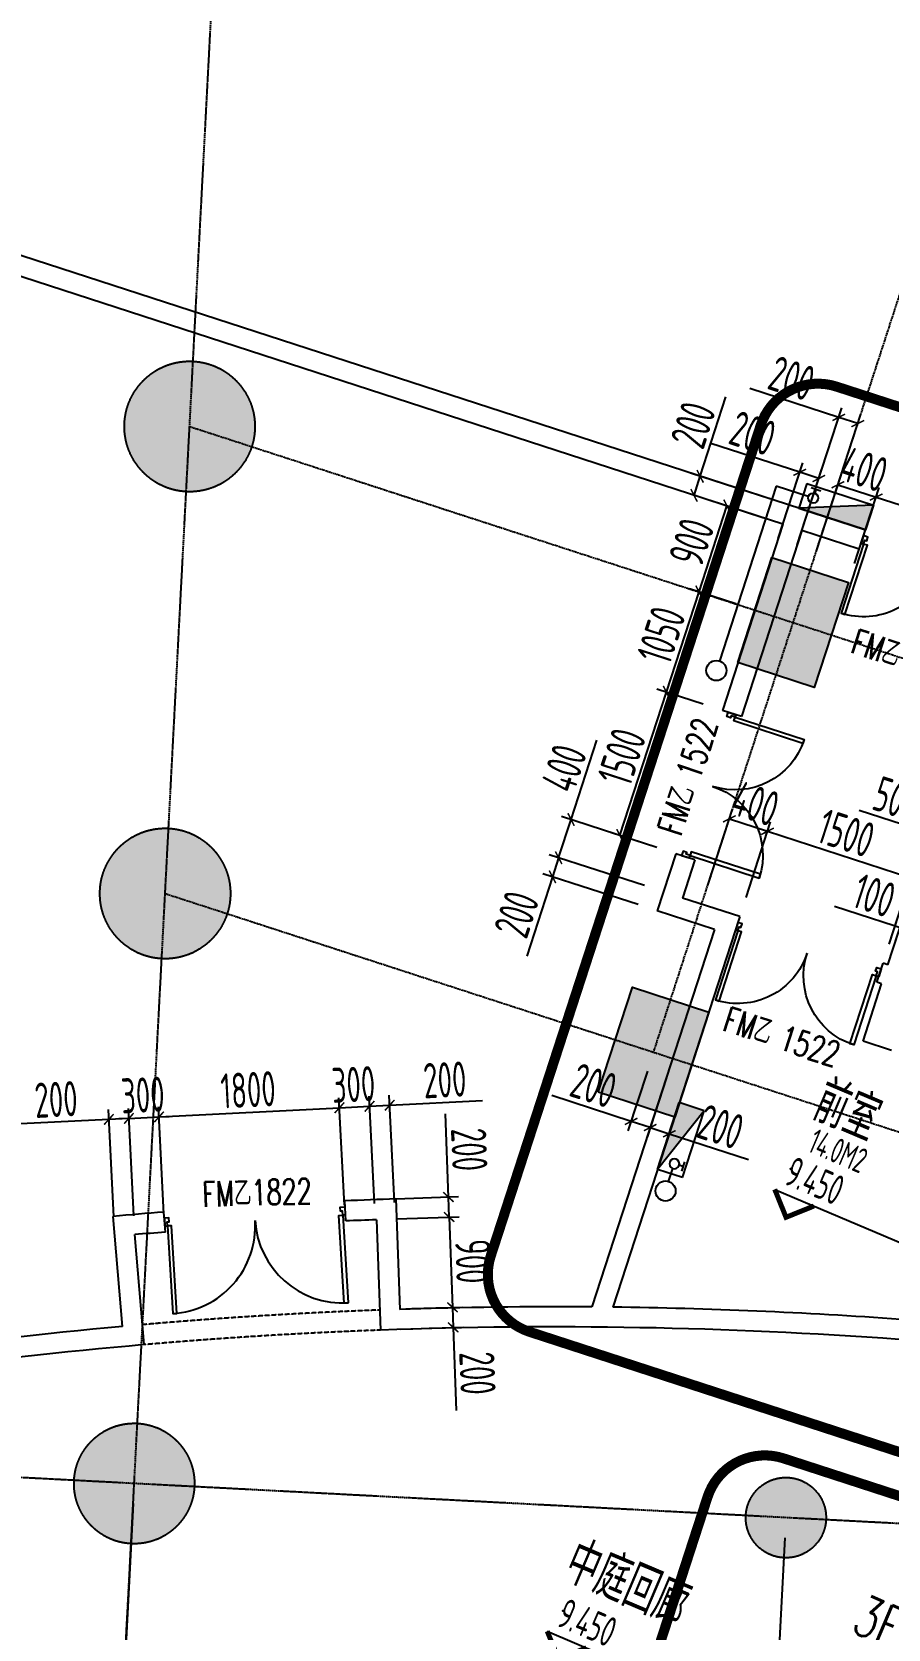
# Model space of a CAD drawing. Extents: x 11778731 to 12007717, y -6694179 to -6363962.
# Drawn here: x 11906590 to 11915117, y -6394229 to -6378320 of the extents above; entities that cross this region are included whole.
import ezdxf
from ezdxf.enums import TextEntityAlignment as Align
from ezdxf.xclip import XClip

# ---------------------------------------------------------------- set-up
doc = ezdxf.new("R2010")
doc.units = 0
doc.header["$LTSCALE"] = 10
doc.header["$MEASUREMENT"] = 0
doc.header["$XCLIPFRAME"] = 0
for name, pattern in [('A3-RG-axis-100$0$CENTER', [2, 1.25, -0.25, 0.25, -0.25]), ('A3-RI-3F$0$DASH', [0.35, 0.25, -0.1]), ('DASHED2', [0.375, 0.25, -0.125])]:
    doc.linetypes.add(name, pattern=pattern)
for name, color, linetype in [('A-CLOD', 200, 'Continuous'), ('A3-RB-3F-100$0$A-DIMS-100', 1, 'Continuous'), ('A3-RG-axis-100$0$A-DIMS-100', 1, 'Continuous'), ('A3-RG-axis-100$0$A-GRID', 1, 'A3-RG-axis-100$0$CENTER'), ('A3-RI-3F$0$A-DOOR', 32, 'Continuous'), ('A3-RI-3F$0$A-WALL', 7, 'Continuous'), ('A3-RM-3F$0$0P-FE-FH-P', 41, 'A3-RM-3F$0$YJdef_FE-FH_LINE_F'), ('A3-RM-3F$0$0P-FE-FH-V', 141, 'Continuous'), ('A3-RM-3F$0$0P-FE-HY', 141, 'Continuous'), ('A3-RS-1F$0$A-HATH-GRAY', 8, 'Continuous'), ('A3-RS-1F$0$A-WALL', 7, 'Continuous'), ('A3-SYMB-3F-100$0$A-SYMB', 4, 'Continuous'), ('A3-SYMB-3F-100$0$A-SYMB-AREA', 4, 'Continuous'), ('A3-SYMB-3F-100$0$A-SYMB-DOOR', 3, 'Continuous'), ('A3-SYMB-3F-100$0$A-SYMB-DOOR1', 3, 'Continuous'), ('A3-SYMB-3F-100$0$A-SYMB-DOOR2', 3, 'Continuous'), ('A3-SYMB-3F-100$0$A-SYMB-DOOR3', 3, 'Continuous'), ('A3-SYMB-3F-100$0$A-SYMB-NAME', 4, 'Continuous'), ('A3-SYMB-3F-100$0$A-SYMB-NAME-E', 4, 'Continuous'), ('A3-SYMB-3F-100$0$A-SYMB-STRS', 1, 'Continuous')]:
    doc.layers.add(name, color=color, linetype=linetype)
doc.styles.add('A3-RB-3F-100$0$XD2008', font='xd-hzs.shx', dxfattribs={"width": 0.7, "bigfont": 'xd-hztxt.shx'})
doc.styles.add('A3-RG-axis-100$0$XD2008', font='xd-hzs.shx', dxfattribs={"width": 0.7, "bigfont": 'xd-hztxt.shx'})
doc.styles.add('A3-RM-3F$0$hz1', font='hzs.shx', dxfattribs={"width": 0.75, "bigfont": 'hztxt.shx'})
doc.styles.add('A3-SYMB-3F-100$0$ECADI', font='hzs.shx', dxfattribs={"width": 0.7, "bigfont": 'hztxt.shx'})
doc.styles.add('A3-SYMB-3F-100$0$ECADI-TXT', font='simplex.shx', dxfattribs={"bigfont": 'hztxt.shx'})
doc.styles.add('A3-SYMB-3F-100$0$XD2008', font='hzs.shx', dxfattribs={"width": 0.7, "bigfont": 'hztxt.shx'})
doc.linetypes.add('A3-RM-3F$0$YJdef_FE-FH_LINE_F', pattern='A,4,-0.2,["F",A3-RM-3F$0$hz1,S=0.2,R=0,X=-0.1,Y=-0.1],-0.1', length=4.3)
doc.dimstyles.new('A3-RB-3F-100$0$XD100$0', dxfattribs={"dimscale": 100, "dimtxt": 3.5, "dimasz": 1, "dimexe": 1, "dimexo": 2, "dimgap": 0.5, "dimtad": 1, "dimdec": 0, "dimdsep": 46, "dimtxsty": 'A3-RB-3F-100$0$XD2008', "dimblk1": 'A3-RB-3F-100$0$_ARCHTICK', "dimblk2": 'A3-RB-3F-100$0$_ARCHTICK', "dimsah": 1, "dimcen": 2.5, "dimclrt": 4, "dimaunit": 1, "dimadec": 0, "dimazin": 0, "dimtfac": 1, "dimtdec": 0, "dimtix": 1, "dimtmove": 0, "dimatfit": 3, "dimfxl": 0, "dimtolj": 1, "dimtzin": 0, "dimarcsym": 0})
doc.dimstyles.new('A3-RG-axis-100$0$XD100$0', dxfattribs={"dimscale": 100, "dimtxt": 3.5, "dimasz": 1, "dimexe": 1, "dimexo": 2, "dimgap": 0.5, "dimtad": 1, "dimdec": 0, "dimdsep": 46, "dimtxsty": 'A3-RG-axis-100$0$XD2008', "dimblk1": 'A3-RG-axis-100$0$_ARCHTICK', "dimblk2": 'A3-RG-axis-100$0$_ARCHTICK', "dimsah": 1, "dimcen": 2.5, "dimclrt": 4, "dimaunit": 1, "dimadec": 0, "dimazin": 0, "dimtfac": 1, "dimtdec": 0, "dimtix": 1, "dimtmove": 0, "dimatfit": 3, "dimfxl": 0, "dimtolj": 1, "dimtzin": 0, "dimarcsym": 0})

# ---------------------------------------------------------------- blocks, each defined once
blk = doc.blocks.new('A3-RI-3F$0$J-双扇门-1500')
for points in [[(25, 80), (25, 805), (65, 805), (65, 80)], [(1475, 80), (1475, 805), (1435, 805), (1435, 80)], [(0, 80), (25, 80), (25, 40), (45, 40), (45, 0), (0, 0)], [(1500, 80), (1475, 80), (1475, 40), (1455, 40), (1455, 0), (1500, 0)]]:
    blk.add_lwpolyline(points, close=True)
for centre, start, end in [((25, 80), 0, 90), ((1475, 80), 90, 180)]:
    blk.add_arc(centre, 725, start, end)
blk = doc.blocks.new('A3-RI-3F$0$J-双扇门-1800')
for points in [[(25, 80), (25, 955), (65, 955), (65, 80)], [(1775, 80), (1775, 955), (1735, 955), (1735, 80)], [(0, 80), (25, 80), (25, 40), (45, 40), (45, 0), (0, 0)], [(1800, 80), (1775, 80), (1775, 40), (1755, 40), (1755, 0), (1800, 0)]]:
    blk.add_lwpolyline(points, close=True)
for centre, start, end in [((25, 80), 360, 90), ((1775, 80), 90, 180)]:
    blk.add_arc(centre, 875, start, end)
blk = doc.blocks.new('A3-RI-3F')
at = {"layer": 'A3-RI-3F$0$A-DOOR', "linetype": 'A3-RI-3F$0$DASH'}
for radius in [47550, 47350]:
    blk.add_arc((11911797, -6438569), radius, 92.0999, 94.9523, dxfattribs=at)
at = {"layer": 'A3-RI-3F$0$A-WALL'}
for p, q in [((11914892, -6383280), (11903574, -6379603)), ((11914070, -6383223), (11903496, -6379788)), ((11914070, -6383223), (11913467, -6385078)), ((11914260, -6383285), (11913657, -6385140)), ((11914830, -6383471), (11914260, -6383285)), ((11914830, -6383471), (11914892, -6383280)), ((11915115, -6387611), (11916305, -6383950)), ((11913657, -6385140), (11913467, -6385078)), ((11913004, -6386505), (11912818, -6387075)), ((11913194, -6386566), (11913004, -6386505)), ((11913194, -6386566), (11913070, -6386947)), ((11913641, -6387132), (11913070, -6386947)), ((11913641, -6387132), (11912377, -6391022)), ((11913389, -6387261), (11912818, -6387075)), ((11913389, -6387261), (11912167, -6391020)), ((11915006, -6387786), (11915067, -6387596)), ((11915115, -6387611), (11915067, -6387596)), ((11914868, -6388372), (11915053, -6387801)), ((11915053, -6387801), (11915006, -6387786)), ((11915153, -6388465), (11914868, -6388372)), ((11907919, -6390274), (11907903, -6390075)), ((11909716, -6390163), (11909707, -6389963)), ((11910214, -6389944), (11910254, -6391044)), ((11907493, -6391214), (11907398, -6390118)), ((11910021, -6390151), (11910062, -6391250)), ((11907709, -6391395), (11907614, -6390299))]:
    blk.add_line(p, q, dxfattribs=at)
for radius, start, end in [(48650, 94.59, 95.1878), (48650, 91.8644, 92.4613), (48450, 92.0999, 92.4613), (48450, 94.59, 94.9523), (47550, 89.5535, 91.8589), (47550, 85.8452, 89.3009), (47550, 95.1933, 106.6912), (47350, 85.8464, 92.0999), (47350, 94.9523, 106.7782)]:
    blk.add_arc((11911797, -6438569), radius, start, end, dxfattribs=at)
at = {"layer": 'A3-RI-3F$0$A-DOOR', "xscale": -1}
for p, rotation in [((11914874, -6383337), 162.0000000028949), ((11913061, -6386523), 251.9975486317532), ((11913622, -6387189), 161.9975486319353)]:
    blk.add_blockref('A3-RI-3F$0$J-双扇门-1500', p, dxfattribs=dict(at, rotation=rotation))
at = {"layer": 'A3-RI-3F$0$A-DOOR', "linetype": 'A3-RI-3F$0$DASH', "rotation": 183.5259916656028}
blk.add_blockref('A3-RI-3F$0$J-双扇门-1800', (11909706, -6390024), dxfattribs=at)
blk = doc.blocks.new('A3-RG-axis-100$0$_ARCHTICK')
at = {"color": 0, "linetype": 'ByBlock', "const_width": 0.15}
blk.add_lwpolyline([(-0.5, -0.5), (0.5, 0.5)], dxfattribs=at)
blk = doc.blocks.new('*D290')
at = {"layer": 'A3-RG-axis-100$0$A-DIMS-100', "color": 0, "lineweight": -2}
for p, q in [((11907598, -6392979), (11907505, -6394755)), ((11914090, -6393319), (11913997, -6395096)), ((11907511, -6394656), (11914002, -6394996))]:
    blk.add_line(p, q, dxfattribs=at)
at = {"layer": 'A3-RG-axis-100$0$A-DIMS-100', "color": 0, "lineweight": -2, "xscale": 100, "yscale": 100, "zscale": 100}
for p, rotation in [((11907511, -6394656), 177.0000581543103), ((11914002, -6394996), 357.0000581543102)]:
    blk.add_blockref('A3-RG-axis-100$0$_ARCHTICK', p, dxfattribs=dict(at, rotation=rotation))
at = {"layer": 'A3-RG-axis-100$0$A-DIMS-100', "color": 4, "insert": (11910768, -6394601), "char_height": 350, "attachment_point": 5, "rotation": 357.0001, "style": 'A3-RG-axis-100$0$XD2008'}
blk.add_mtext('\\A1;6500', dxfattribs=at)
blk = doc.blocks.new('A3-SYMB-3F-100$0$ECADI-TAG-NAME')
at = {"layer": 'A3-SYMB-3F-100$0$A-SYMB-NAME', "style": 'A3-SYMB-3F-100$0$ECADI-TXT', "width": 0.7}
blk.add_attdef('CHINESENAME', (1.86, 1.53), '', height=4, dxfattribs=at)
at = {"layer": 'A3-SYMB-3F-100$0$A-SYMB-NAME-E', "style": 'A3-SYMB-3F-100$0$ECADI-TXT', "width": 0.7}
blk.add_attdef('ENGLISHLOW', (2.18, 6.96), '', height=2.5, dxfattribs=at)
blk = doc.blocks.new('A3-SYMB-3F-100$0$ECADI-TAG-ROOM')
at = {"layer": 'A3-SYMB-3F-100$0$A-SYMB-AREA', "style": 'A3-SYMB-3F-100$0$ECADI', "width": 0.7}
blk.add_attdef('340M2', text='', height=2.5, dxfattribs=at).set_placement((7.17, -1.75), align=Align.MIDDLE_LEFT)
at = {"layer": 'A3-SYMB-3F-100$0$A-SYMB-NAME', "style": 'A3-SYMB-3F-100$0$ECADI', "width": 0.7}
blk.add_attdef('CHINESENAME', (-5.13, 0.09), '', height=4.5, dxfattribs=at)
at = {"layer": 'A3-SYMB-3F-100$0$A-SYMB-NAME-E', "style": 'A3-SYMB-3F-100$0$ECADI', "width": 0.7}
for tag, p in [('ENGLISHHIGH', (-5.13, 8.04)), ('ENGLISHLOW', (-5.13, 4.84))]:
    blk.add_attdef(tag, p, '', height=2.5, dxfattribs=at)
blk = doc.blocks.new('A3-SYMB-3F-100$0$ECADI-TAG-HGHT（国标）')
at = {"color": 1}
blk.add_line((-2.12, 2.12), (11.77, 2.12), dxfattribs=at)
at = {"color": 1, "const_width": 0.5}
blk.add_lwpolyline([(-2.12, 2.12), (0, 0), (2.12, 2.12)], dxfattribs=at)
at = {"color": 1}
blk.add_point((-1.48, 4.6), dxfattribs=at)
at = {"style": 'A3-SYMB-3F-100$0$XD2008', "width": 0.7}
blk.add_attdef('FL', text='', height=3, dxfattribs=at).set_placement((-2.69, 2.97), align=Align.RIGHT)
for tag, p in [('F.F.L.', (2.28, 2.97)), ('T.O.S.', (2.28, -1.1))]:
    blk.add_attdef(tag, p, '', height=3, dxfattribs=at)
blk = doc.blocks.new('A3-SYMB-3F-100$0$ECADI-TAG-DOOR')
at = {"layer": 'A3-SYMB-3F-100$0$A-SYMB-DOOR', "style": 'A3-SYMB-3F-100$0$ECADI-TXT', "width": 0.7}
for tag, p in [('门窗主编号1', (-6.41, 7.26)), ('门窗主编号2', (2.08, 7.26))]:
    blk.add_attdef(tag, p, '', height=2.5, dxfattribs=at)
at = {"layer": 'A3-SYMB-3F-100$0$A-SYMB-DOOR', "style": 'A3-SYMB-3F-100$0$ECADI-TXT', "width": 0.7, "flags": 1}
for tag, p in [('洞口尺寸(宽X高)', (-6.42, 1.62)), ('备注', (-6.39, -1.21))]:
    blk.add_attdef(tag, p, '', height=2.5, dxfattribs=at)
at = {"layer": 'A3-SYMB-3F-100$0$A-SYMB-DOOR1', "style": 'A3-SYMB-3F-100$0$ECADI-TXT', "width": 0.7}
blk.add_attdef('门窗辅编号1', (-6.41, 4.41), '', height=2.5, dxfattribs=at)
at = {"layer": 'A3-SYMB-3F-100$0$A-SYMB-DOOR2', "style": 'A3-SYMB-3F-100$0$ECADI-TXT', "width": 0.7}
blk.add_attdef('门窗辅编号2', (-2.86, 4.41), '', height=2.5, dxfattribs=at)
at = {"layer": 'A3-SYMB-3F-100$0$A-SYMB-DOOR3', "style": 'A3-SYMB-3F-100$0$ECADI-TXT', "width": 0.7}
blk.add_attdef('门窗辅编号3', (2.32, 4.41), '', height=2.5, dxfattribs=at)
blk = doc.blocks.new('A3-SYMB-3F-100')
at = {"layer": 'A3-SYMB-3F-100$0$A-SYMB'}
ref = blk.add_blockref('A3-SYMB-3F-100$0$ECADI-TAG-ROOM', (11914804, -6389354), dxfattribs=dict(at, xscale=99.99999999989046, yscale=100.0000000001164, rotation=337))
ref.add_attrib('CHINESENAME', '前室', (11914336, -6389145), dxfattribs={"height": 450, "rotation": 337, "style": 'A3-SYMB-3F-100$0$ECADI', "width": 0.7})
ref.add_attrib('340M2', '14.0M2', dxfattribs={"height": 250, "rotation": 337, "style": 'A3-SYMB-3F-100$0$ECADI', "width": 0.7}).set_placement((11914353, -6389352), align=Align.MIDDLE_LEFT)
ref = blk.add_blockref('A3-SYMB-3F-100$0$ECADI-TAG-HGHT（国标）', (11914101, -6390127), dxfattribs=dict(at, xscale=100, yscale=100.0000000002328, rotation=337))
ref.add_attrib('F.F.L.', '9.450', (11914066, -6389790), dxfattribs={"layer": '0', "height": 300, "rotation": 337, "style": 'A3-SYMB-3F-100$0$XD2008', "width": 0.7})
ref = blk.add_blockref('A3-SYMB-3F-100$0$ECADI-TAG-ROOM', (11912324, -6393943), dxfattribs=dict(at, xscale=99.99999999989046, yscale=100.0000000001164, rotation=337))
ref.add_attrib('CHINESENAME', '中庭回廊', (11911856, -6393735), dxfattribs={"height": 450, "rotation": 337, "style": 'A3-SYMB-3F-100$0$ECADI', "width": 0.7})
ref = blk.add_blockref('A3-SYMB-3F-100$0$ECADI-TAG-HGHT（国标）', (11911835, -6394528), dxfattribs=dict(at, xscale=100, yscale=99.99999999999999, rotation=337))
ref.add_attrib('F.F.L.', '9.450', (11911800, -6394191), dxfattribs={"layer": '0', "height": 300, "rotation": 337, "style": 'A3-SYMB-3F-100$0$XD2008', "width": 0.7})
at = {"layer": 'A3-SYMB-3F-100$0$A-SYMB-DOOR'}
ref = blk.add_blockref('A3-SYMB-3F-100$0$ECADI-TAG-DOOR', (11915190, -6385415, -333), dxfattribs=dict(at, xscale=99.99999999997296, yscale=100, zscale=100, rotation=342))
ref.add_attrib('门窗主编号1', 'FM乙', dxfattribs={"height": 250, "rotation": 342, "style": 'A3-SYMB-3F-100$0$ECADI-TXT', "width": 0.7}).set_placement((11915196, -6384651, -333), align=Align.RIGHT)
ref.add_attrib('门窗主编号2', '1522', (11915289, -6384685), dxfattribs={"height": 250, "rotation": 342, "style": 'A3-SYMB-3F-100$0$ECADI-TXT', "width": 0.7})
ref = blk.add_blockref('A3-SYMB-3F-100$0$ECADI-TAG-DOOR', (11913970, -6385880), dxfattribs=dict(at, xscale=99.99999999997296, yscale=100, zscale=100, rotation=71.99999999999999))
ref.add_attrib('门窗主编号1', 'FM乙', dxfattribs={"height": 250, "rotation": 72, "style": 'A3-SYMB-3F-100$0$ECADI-TXT', "width": 0.7}).set_placement((11913206, -6385873), align=Align.RIGHT)
ref.add_attrib('门窗主编号2', '1522', (11913241, -6385780, 333), dxfattribs={"height": 250, "rotation": 72, "style": 'A3-SYMB-3F-100$0$ECADI-TXT', "width": 0.7})
ref = blk.add_blockref('A3-SYMB-3F-100$0$ECADI-TAG-DOOR', (11913915, -6389178), dxfattribs=dict(at, xscale=99.99999999997296, yscale=100, zscale=100, rotation=342))
ref.add_attrib('门窗主编号1', 'FM乙', dxfattribs={"height": 250, "rotation": 342, "style": 'A3-SYMB-3F-100$0$ECADI-TXT', "width": 0.7}).set_placement((11913922, -6388414), align=Align.RIGHT)
ref.add_attrib('门窗主编号2', '1522', (11914014, -6388448, 333), dxfattribs={"height": 250, "rotation": 342, "style": 'A3-SYMB-3F-100$0$ECADI-TXT', "width": 0.7})
ref = blk.add_blockref('A3-SYMB-3F-100$0$ECADI-TAG-DOOR', (11909633, -6390708), dxfattribs=dict(at, xscale=99.99999999997291, yscale=100, zscale=100, rotation=1.868244799491175))
ref.add_attrib('门窗主编号1', 'FM乙1822', dxfattribs={"height": 250, "rotation": 1.8682, "style": 'A3-SYMB-3F-100$0$ECADI-TXT', "width": 0.7}).set_placement((11909380, -6389988), align=Align.RIGHT)
at = {"layer": 'A3-SYMB-3F-100$0$A-SYMB-STRS'}
ref = blk.add_blockref('A3-SYMB-3F-100$0$ECADI-TAG-NAME', (11914505, -6394315, 0), dxfattribs=dict(at, xscale=100, yscale=99.99999999999999, rotation=337))
ref.add_attrib('CHINESENAME', '3F到2F下30', (11914736, -6394247, 0), dxfattribs={"height": 400, "rotation": 337, "style": 'A3-SYMB-3F-100$0$ECADI-TXT', "oblique": 360, "width": 0.7})
blk = doc.blocks.new('A3-RB-3F-100$0$_ARCHTICK')
at = {"color": 0, "linetype": 'ByBlock', "const_width": 0.15}
blk.add_lwpolyline([(-0.5, -0.5), (0.5, 0.5)], dxfattribs=at)
blk = doc.blocks.new('*D1302')
at = {"layer": 'A3-RB-3F-100$0$A-DIMS-100', "color": 0, "lineweight": -2}
for p, q in [((11914404, -6383490), (11914649, -6382735)), ((11914618, -6382830), (11914999, -6382953)), ((11914784, -6383613), (11915029, -6382858))]:
    blk.add_line(p, q, dxfattribs=at)
at = {"layer": 'A3-RB-3F-100$0$A-DIMS-100', "color": 0, "lineweight": -2, "xscale": 100, "yscale": 100, "zscale": 100}
for p, rotation in [((11914618, -6382830), 161.9998700625787), ((11914999, -6382953), 341.9998700625787)]:
    blk.add_blockref('A3-RB-3F-100$0$_ARCHTICK', p, dxfattribs=dict(at, rotation=rotation))
at = {"layer": 'A3-RB-3F-100$0$A-DIMS-100', "color": 4, "insert": (11914878, -6382677), "char_height": 350, "attachment_point": 5, "rotation": 341.9999, "style": 'A3-RB-3F-100$0$XD2008'}
blk.add_mtext('\\A1;400', dxfattribs=at)
blk = doc.blocks.new('*D1303')
at = {"layer": 'A3-RB-3F-100$0$A-DIMS-100', "color": 0, "lineweight": -2}
for p, q in [((11914784, -6383613), (11915029, -6382858)), ((11914999, -6382953), (11916425, -6383417)), ((11916211, -6384077), (11916456, -6383322))]:
    blk.add_line(p, q, dxfattribs=at)
at = {"layer": 'A3-RB-3F-100$0$A-DIMS-100', "color": 0, "lineweight": -2, "xscale": 100, "yscale": 100, "zscale": 100}
for p, rotation in [((11914999, -6382953), 161.9998700625642), ((11916425, -6383417), 341.9998700625642)]:
    blk.add_blockref('A3-RB-3F-100$0$_ARCHTICK', p, dxfattribs=dict(at, rotation=rotation))
at = {"layer": 'A3-RB-3F-100$0$A-DIMS-100', "color": 4, "insert": (11915781, -6382971), "char_height": 350, "attachment_point": 5, "rotation": 341.9999, "style": 'A3-RB-3F-100$0$XD2008'}
blk.add_mtext('\\A1;1500', dxfattribs=at)
blk = doc.blocks.new('*D961')
at = {"layer": 'A3-RB-3F-100$0$A-DIMS-100', "color": 0, "lineweight": -2}
for p, q in [((11914626, -6382159), (11913741, -6381872)), ((11914213, -6383428), (11914657, -6382064)), ((11914404, -6383490), (11914847, -6382126)), ((11914816, -6382221), (11914626, -6382159))]:
    blk.add_line(p, q, dxfattribs=at)
at = {"layer": 'A3-RB-3F-100$0$A-DIMS-100', "color": 0, "lineweight": -2, "xscale": 100, "yscale": 100, "zscale": 100}
for p, rotation in [((11914626, -6382159), 162.0007426844319), ((11914816, -6382221), 342.0007426844318)]:
    blk.add_blockref('A3-RB-3F-100$0$_ARCHTICK', p, dxfattribs=dict(at, rotation=rotation))
at = {"layer": 'A3-RB-3F-100$0$A-DIMS-100', "color": 4, "insert": (11914158, -6381770), "char_height": 350, "attachment_point": 5, "rotation": 342.0007, "style": 'A3-RB-3F-100$0$XD2008'}
blk.add_mtext('\\A1;200', dxfattribs=at)
blk = doc.blocks.new('*D962')
at = {"layer": 'A3-RB-3F-100$0$A-DIMS-100', "color": 0, "lineweight": -2}
for p, q in [((11914238, -6382706), (11913353, -6382419)), ((11914023, -6383366), (11914269, -6382611)), ((11914213, -6383428), (11914459, -6382673)), ((11914428, -6382768), (11914238, -6382706))]:
    blk.add_line(p, q, dxfattribs=at)
at = {"layer": 'A3-RB-3F-100$0$A-DIMS-100', "color": 0, "lineweight": -2, "xscale": 100, "yscale": 100, "zscale": 100}
for p, rotation in [((11914238, -6382706), 162.0007426844319), ((11914428, -6382768), 342.0007426844318)]:
    blk.add_blockref('A3-RB-3F-100$0$_ARCHTICK', p, dxfattribs=dict(at, rotation=rotation))
at = {"layer": 'A3-RB-3F-100$0$A-DIMS-100', "color": 4, "insert": (11913770, -6382317), "char_height": 350, "attachment_point": 5, "rotation": 342.0007, "style": 'A3-RB-3F-100$0$XD2008'}
blk.add_mtext('\\A1;200', dxfattribs=at)
blk = doc.blocks.new('*D969')
at = {"layer": 'A3-RB-3F-100$0$A-DIMS-100', "color": 0, "lineweight": -2}
for p, q in [((11913703, -6386942), (11913948, -6386187)), ((11913917, -6386282), (11915344, -6386745)), ((11915129, -6387405), (11915374, -6386650))]:
    blk.add_line(p, q, dxfattribs=at)
at = {"layer": 'A3-RB-3F-100$0$A-DIMS-100', "color": 0, "lineweight": -2, "xscale": 100, "yscale": 100, "zscale": 100}
for p, rotation in [((11913917, -6386282), 161.9998700625642), ((11915344, -6386745), 341.9998700625642)]:
    blk.add_blockref('A3-RB-3F-100$0$_ARCHTICK', p, dxfattribs=dict(at, rotation=rotation))
at = {"layer": 'A3-RB-3F-100$0$A-DIMS-100', "color": 4, "insert": (11914700, -6386300), "char_height": 350, "attachment_point": 5, "rotation": 341.9999, "style": 'A3-RB-3F-100$0$XD2008'}
blk.add_mtext('\\A1;1500', dxfattribs=at)
blk = doc.blocks.new('*D970')
at = {"layer": 'A3-RB-3F-100$0$A-DIMS-100', "color": 0, "lineweight": -2}
for p, q in [((11915492, -6386290), (11914829, -6386075)), ((11915129, -6387405), (11915522, -6386195)), ((11915177, -6387421), (11915570, -6386211)), ((11915539, -6386306), (11915492, -6386290)), ((11915539, -6386306), (11915634, -6386337))]:
    blk.add_line(p, q, dxfattribs=at)
at = {"layer": 'A3-RB-3F-100$0$A-DIMS-100', "color": 0, "lineweight": -2, "xscale": 100, "yscale": 100, "zscale": 100}
for p, rotation in [((11915492, -6386290), 341.9999999986656), ((11915539, -6386306), 161.9999999986657)]:
    blk.add_blockref('A3-RB-3F-100$0$_ARCHTICK', p, dxfattribs=dict(at, rotation=rotation))
at = {"layer": 'A3-RB-3F-100$0$A-DIMS-100', "color": 4, "insert": (11915135, -6385938), "char_height": 350, "attachment_point": 5, "rotation": 342, "style": 'A3-RB-3F-100$0$XD2008'}
blk.add_mtext('\\A1;50', dxfattribs=at)
blk = doc.blocks.new('*D937')
at = {"layer": 'A3-RB-3F-100$0$A-DIMS-100', "color": 0, "lineweight": -2}
for p, q in [((11913322, -6386818), (11913567, -6386063)), ((11913537, -6386158), (11913917, -6386282)), ((11913703, -6386942), (11913948, -6386187))]:
    blk.add_line(p, q, dxfattribs=at)
at = {"layer": 'A3-RB-3F-100$0$A-DIMS-100', "color": 0, "lineweight": -2, "xscale": 100, "yscale": 100, "zscale": 100}
for p, rotation in [((11913537, -6386158), 161.9998700625787), ((11913917, -6386282), 341.9998700625787)]:
    blk.add_blockref('A3-RB-3F-100$0$_ARCHTICK', p, dxfattribs=dict(at, rotation=rotation))
at = {"layer": 'A3-RB-3F-100$0$A-DIMS-100', "color": 4, "insert": (11913796, -6386006), "char_height": 350, "attachment_point": 5, "rotation": 341.9999, "style": 'A3-RB-3F-100$0$XD2008'}
blk.add_mtext('\\A1;400', dxfattribs=at)
blk = doc.blocks.new('*D938')
at = {"layer": 'A3-RB-3F-100$0$A-DIMS-100', "color": 0, "lineweight": -2}
for p, q in [((11912447, -6386324), (11912910, -6384897)), ((11913277, -6385016), (11912815, -6384866)), ((11912813, -6386443), (11912352, -6386293))]:
    blk.add_line(p, q, dxfattribs=at)
at = {"layer": 'A3-RB-3F-100$0$A-DIMS-100', "color": 0, "lineweight": -2, "xscale": 100, "yscale": 100, "zscale": 100}
for p, rotation in [((11912910, -6384897), 71.99999999984733), ((11912447, -6386324), 251.9999999998473)]:
    blk.add_blockref('A3-RB-3F-100$0$_ARCHTICK', p, dxfattribs=dict(at, rotation=rotation))
at = {"layer": 'A3-RB-3F-100$0$A-DIMS-100', "color": 4, "insert": (11912464, -6385541), "char_height": 350, "attachment_point": 5, "rotation": 72, "style": 'A3-RB-3F-100$0$XD2008'}
blk.add_mtext('\\A1;1500', dxfattribs=at)
blk = doc.blocks.new('*D939')
at = {"layer": 'A3-RB-3F-100$0$A-DIMS-100', "color": 0, "lineweight": -2}
for p, q in [((11913601, -6384018), (11913139, -6383867)), ((11912910, -6384897), (11913235, -6383898)), ((11913277, -6385016), (11912815, -6384866))]:
    blk.add_line(p, q, dxfattribs=at)
at = {"layer": 'A3-RB-3F-100$0$A-DIMS-100', "color": 0, "lineweight": -2, "xscale": 100, "yscale": 100, "zscale": 100}
for p, rotation in [((11913235, -6383898), 71.99999999982381), ((11912910, -6384897), 251.9999999998238)]:
    blk.add_blockref('A3-RB-3F-100$0$_ARCHTICK', p, dxfattribs=dict(at, rotation=rotation))
at = {"layer": 'A3-RB-3F-100$0$A-DIMS-100', "color": 4, "insert": (11912858, -6384328), "char_height": 350, "attachment_point": 5, "rotation": 72, "style": 'A3-RB-3F-100$0$XD2008'}
blk.add_mtext('\\A1;1050', dxfattribs=at)
blk = doc.blocks.new('*D940')
at = {"layer": 'A3-RB-3F-100$0$A-DIMS-100', "color": 0, "lineweight": -2}
for p, q in [((11913235, -6383898), (11913513, -6383042)), ((11913879, -6383162), (11913418, -6383012)), ((11913601, -6384018), (11913139, -6383867))]:
    blk.add_line(p, q, dxfattribs=at)
at = {"layer": 'A3-RB-3F-100$0$A-DIMS-100', "color": 0, "lineweight": -2, "xscale": 100, "yscale": 100, "zscale": 100}
for p, rotation in [((11913513, -6383042), 71.99999999980906), ((11913235, -6383898), 251.9999999998091)]:
    blk.add_blockref('A3-RB-3F-100$0$_ARCHTICK', p, dxfattribs=dict(at, rotation=rotation))
at = {"layer": 'A3-RB-3F-100$0$A-DIMS-100', "color": 4, "insert": (11913160, -6383401), "char_height": 350, "attachment_point": 5, "rotation": 72, "style": 'A3-RB-3F-100$0$XD2008'}
blk.add_mtext('\\A1;900', dxfattribs=at)
blk = doc.blocks.new('*D941')
at = {"layer": 'A3-RB-3F-100$0$A-DIMS-100', "color": 0, "lineweight": -2}
for p, q in [((11913246, -6382746), (11913503, -6381956)), ((11913941, -6382971), (11913151, -6382715)), ((11913185, -6382936), (11913246, -6382746)), ((11913879, -6383162), (11913089, -6382905))]:
    blk.add_line(p, q, dxfattribs=at)
at = {"layer": 'A3-RB-3F-100$0$A-DIMS-100', "color": 0, "lineweight": -2, "xscale": 100, "yscale": 100, "zscale": 100}
for p, rotation in [((11913246, -6382746), 71.99999999995707), ((11913185, -6382936), 251.9999999999571)]:
    blk.add_blockref('A3-RB-3F-100$0$_ARCHTICK', p, dxfattribs=dict(at, rotation=rotation))
at = {"layer": 'A3-RB-3F-100$0$A-DIMS-100', "color": 4, "insert": (11913176, -6382234), "char_height": 350, "attachment_point": 5, "rotation": 72, "style": 'A3-RB-3F-100$0$XD2008'}
blk.add_mtext('\\A1;200', dxfattribs=at)
blk = doc.blocks.new('*D942')
at = {"layer": 'A3-RB-3F-100$0$A-DIMS-100', "color": 0, "lineweight": -2}
for p, q in [((11912720, -6388673), (11912527, -6389267)), ((11912910, -6388735), (11912717, -6389328)), ((11912558, -6389172), (11911768, -6388915)), ((11912748, -6389233), (11912558, -6389172))]:
    blk.add_line(p, q, dxfattribs=at)
at = {"layer": 'A3-RB-3F-100$0$A-DIMS-100', "color": 0, "lineweight": -2, "xscale": 100, "yscale": 100, "zscale": 100}
for p, rotation in [((11912558, -6389172), 162.0000000001476), ((11912748, -6389233), 342.0000000001476)]:
    blk.add_blockref('A3-RB-3F-100$0$_ARCHTICK', p, dxfattribs=dict(at, rotation=rotation))
at = {"layer": 'A3-RB-3F-100$0$A-DIMS-100', "color": 4, "insert": (11912185, -6388814), "char_height": 350, "attachment_point": 5, "rotation": 342, "style": 'A3-RB-3F-100$0$XD2008'}
blk.add_mtext('\\A1;200', dxfattribs=at)
blk = doc.blocks.new('*D943')
at = {"layer": 'A3-RB-3F-100$0$A-DIMS-100', "color": 0, "lineweight": -2}
for p, q in [((11912910, -6388735), (11912717, -6389328)), ((11913100, -6388797), (11912907, -6389390)), ((11912748, -6389233), (11912938, -6389295)), ((11912938, -6389295), (11913727, -6389552))]:
    blk.add_line(p, q, dxfattribs=at)
at = {"layer": 'A3-RB-3F-100$0$A-DIMS-100', "color": 0, "lineweight": -2, "xscale": 100, "yscale": 100, "zscale": 100}
for p, rotation in [((11912748, -6389233), 162.000000000274), ((11912938, -6389295), 342.000000000274)]:
    blk.add_blockref('A3-RB-3F-100$0$_ARCHTICK', p, dxfattribs=dict(at, rotation=rotation))
at = {"layer": 'A3-RB-3F-100$0$A-DIMS-100', "color": 4, "insert": (11913450, -6389225), "char_height": 350, "attachment_point": 5, "rotation": 342, "style": 'A3-RB-3F-100$0$XD2008'}
blk.add_mtext('\\A1;200', dxfattribs=at)
blk = doc.blocks.new('*D944')
at = {"layer": 'A3-RB-3F-100$0$A-DIMS-100', "color": 0, "lineweight": -2}
for p, q in [((11915425, -6387303), (11914585, -6387030)), ((11915367, -6387483), (11915456, -6387208)), ((11915520, -6387334), (11915425, -6387303)), ((11915462, -6387514), (11915551, -6387239)), ((11915520, -6387334), (11915616, -6387365))]:
    blk.add_line(p, q, dxfattribs=at)
at = {"layer": 'A3-RB-3F-100$0$A-DIMS-100', "color": 0, "lineweight": -2, "xscale": 100, "yscale": 100, "zscale": 100}
for p, rotation in [((11915425, -6387303), 341.9999999472516), ((11915520, -6387334), 161.9999999472516)]:
    blk.add_blockref('A3-RB-3F-100$0$_ARCHTICK', p, dxfattribs=dict(at, rotation=rotation))
at = {"layer": 'A3-RB-3F-100$0$A-DIMS-100', "color": 4, "insert": (11914980, -6386922), "char_height": 350, "attachment_point": 5, "rotation": 342, "style": 'A3-RB-3F-100$0$XD2008'}
blk.add_mtext('\\A1;100', dxfattribs=at)
blk = doc.blocks.new('*D947')
at = {"layer": 'A3-RB-3F-100$0$A-DIMS-100', "color": 0, "lineweight": -2}
for p, q in [((11911960, -6386165), (11912216, -6385376)), ((11911836, -6386546), (11911960, -6386165)), ((11912813, -6386443), (11911865, -6386135)), ((11912690, -6386823), (11911741, -6386515))]:
    blk.add_line(p, q, dxfattribs=at)
at = {"layer": 'A3-RB-3F-100$0$A-DIMS-100', "color": 0, "lineweight": -2, "xscale": 100, "yscale": 100, "zscale": 100}
for p, rotation in [((11911960, -6386165), 72.00000000016986), ((11911836, -6386546), 252.0000000001699)]:
    blk.add_blockref('A3-RB-3F-100$0$_ARCHTICK', p, dxfattribs=dict(at, rotation=rotation))
at = {"layer": 'A3-RB-3F-100$0$A-DIMS-100', "color": 4, "insert": (11911890, -6385654), "char_height": 350, "attachment_point": 5, "rotation": 72, "style": 'A3-RB-3F-100$0$XD2008'}
blk.add_mtext('\\A1;400', dxfattribs=at)
blk = doc.blocks.new('*D948')
at = {"layer": 'A3-RB-3F-100$0$A-DIMS-100', "color": 0, "lineweight": -2}
for p, q in [((11912690, -6386823), (11911741, -6386515)), ((11911836, -6386546), (11911775, -6386736)), ((11911775, -6386736), (11911518, -6387525)), ((11912628, -6387013), (11911679, -6386705))]:
    blk.add_line(p, q, dxfattribs=at)
at = {"layer": 'A3-RB-3F-100$0$A-DIMS-100', "color": 0, "lineweight": -2, "xscale": 100, "yscale": 100, "zscale": 100}
for p, rotation in [((11911836, -6386546), 71.99999999979217), ((11911775, -6386736), 251.9999999997922)]:
    blk.add_blockref('A3-RB-3F-100$0$_ARCHTICK', p, dxfattribs=dict(at, rotation=rotation))
at = {"layer": 'A3-RB-3F-100$0$A-DIMS-100', "color": 4, "insert": (11911417, -6387109), "char_height": 350, "attachment_point": 5, "rotation": 72, "style": 'A3-RB-3F-100$0$XD2008'}
blk.add_mtext('\\A1;200', dxfattribs=at)
blk = doc.blocks.new('*D919')
at = {"layer": 'A3-RB-3F-100$0$A-DIMS-100', "color": 0, "lineweight": -2}
for p, q in [((11907405, -6390122), (11907351, -6389052)), ((11907605, -6390112), (11907551, -6389042)), ((11907356, -6389152), (11906477, -6389196)), ((11907556, -6389142), (11907356, -6389152))]:
    blk.add_line(p, q, dxfattribs=at)
at = {"layer": 'A3-RB-3F-100$0$A-DIMS-100', "color": 0, "lineweight": -2, "xscale": 100, "yscale": 100, "zscale": 100}
for p, rotation in [((11907356, -6389152), 182.8908426719989), ((11907556, -6389142), 2.890842671998948)]:
    blk.add_blockref('A3-RB-3F-100$0$_ARCHTICK', p, dxfattribs=dict(at, rotation=rotation))
at = {"layer": 'A3-RB-3F-100$0$A-DIMS-100', "color": 4, "insert": (11906830, -6388953), "char_height": 350, "attachment_point": 5, "rotation": 2.8908, "style": 'A3-RB-3F-100$0$XD2008'}
blk.add_mtext('\\A1;200', dxfattribs=at)
blk = doc.blocks.new('*D920')
at = {"layer": 'A3-RB-3F-100$0$A-DIMS-100', "color": 0, "lineweight": -2}
for p, q in [((11907605, -6390112), (11907551, -6389042)), ((11907556, -6389142), (11907856, -6389127)), ((11907905, -6390097), (11907851, -6389027)), ((11907856, -6389127), (11907956, -6389122)), ((11907556, -6389142), (11907456, -6389147))]:
    blk.add_line(p, q, dxfattribs=at)
at = {"layer": 'A3-RB-3F-100$0$A-DIMS-100', "color": 0, "lineweight": -2, "xscale": 100, "yscale": 100, "zscale": 100}
for p, rotation in [((11907556, -6389142), 2.890842671928784), ((11907856, -6389127), 182.8908426719287)]:
    blk.add_blockref('A3-RB-3F-100$0$_ARCHTICK', p, dxfattribs=dict(at, rotation=rotation))
at = {"layer": 'A3-RB-3F-100$0$A-DIMS-100', "color": 4, "insert": (11907694, -6388909), "char_height": 350, "attachment_point": 5, "rotation": 2.8908, "style": 'A3-RB-3F-100$0$XD2008'}
blk.add_mtext('\\A1;300', dxfattribs=at)
blk = doc.blocks.new('*D921')
at = {"layer": 'A3-RB-3F-100$0$A-DIMS-100', "color": 0, "lineweight": -2}
for p, q in [((11909702, -6390006), (11909648, -6388936)), ((11907905, -6390097), (11907851, -6389027)), ((11907856, -6389127), (11909653, -6389036))]:
    blk.add_line(p, q, dxfattribs=at)
at = {"layer": 'A3-RB-3F-100$0$A-DIMS-100', "color": 0, "lineweight": -2, "xscale": 100, "yscale": 100, "zscale": 100}
for p, rotation in [((11909653, -6389036), 2.890842672019495), ((11907856, -6389127), 182.8908426720195)]:
    blk.add_blockref('A3-RB-3F-100$0$_ARCHTICK', p, dxfattribs=dict(at, rotation=rotation))
at = {"layer": 'A3-RB-3F-100$0$A-DIMS-100', "color": 4, "insert": (11908743, -6388857), "char_height": 350, "attachment_point": 5, "rotation": 2.8908, "style": 'A3-RB-3F-100$0$XD2008'}
blk.add_mtext('\\A1;1800', dxfattribs=at)
blk = doc.blocks.new('*D922')
at = {"layer": 'A3-RB-3F-100$0$A-DIMS-100', "color": 0, "lineweight": -2}
for p, q in [((11909702, -6390006), (11909648, -6388936)), ((11910002, -6389991), (11909948, -6388921)), ((11909653, -6389036), (11909953, -6389021))]:
    blk.add_line(p, q, dxfattribs=at)
at = {"layer": 'A3-RB-3F-100$0$A-DIMS-100', "color": 0, "lineweight": -2, "xscale": 100, "yscale": 100, "zscale": 100}
for p, rotation in [((11909653, -6389036), 182.8908426719569), ((11909953, -6389021), 2.890842671956915)]:
    blk.add_blockref('A3-RB-3F-100$0$_ARCHTICK', p, dxfattribs=dict(at, rotation=rotation))
at = {"layer": 'A3-RB-3F-100$0$A-DIMS-100', "color": 4, "insert": (11909792, -6388804), "char_height": 350, "attachment_point": 5, "rotation": 2.8908, "style": 'A3-RB-3F-100$0$XD2008'}
blk.add_mtext('\\A1;300', dxfattribs=at)
blk = doc.blocks.new('*D923')
at = {"layer": 'A3-RB-3F-100$0$A-DIMS-100', "color": 0, "lineweight": -2}
for p, q in [((11910002, -6389991), (11909948, -6388921)), ((11910202, -6389981), (11910148, -6388911)), ((11910153, -6389011), (11911078, -6388964)), ((11909953, -6389021), (11910153, -6389011))]:
    blk.add_line(p, q, dxfattribs=at)
at = {"layer": 'A3-RB-3F-100$0$A-DIMS-100', "color": 0, "lineweight": -2, "xscale": 100, "yscale": 100, "zscale": 100}
for p, rotation in [((11909953, -6389021), 182.8908426720871), ((11910153, -6389011), 2.890842672087139)]:
    blk.add_blockref('A3-RB-3F-100$0$_ARCHTICK', p, dxfattribs=dict(at, rotation=rotation))
at = {"layer": 'A3-RB-3F-100$0$A-DIMS-100', "color": 4, "insert": (11910702, -6388758), "char_height": 350, "attachment_point": 5, "rotation": 2.8908, "style": 'A3-RB-3F-100$0$XD2008'}
blk.add_mtext('\\A1;200', dxfattribs=at)
blk = doc.blocks.new('*D523')
at = {"layer": 'A3-RB-3F-100$0$A-DIMS-100', "color": 0, "lineweight": -2}
for p, q in [((11910254, -6391043), (11910879, -6391021)), ((11910779, -6391024), (11910786, -6391224)), ((11910262, -6391243), (11910886, -6391220)), ((11910786, -6391224), (11910817, -6392053))]:
    blk.add_line(p, q, dxfattribs=at)
at = {"layer": 'A3-RB-3F-100$0$A-DIMS-100', "color": 0, "lineweight": -2, "xscale": 100, "yscale": 100, "zscale": 100}
for p, rotation in [((11910779, -6391024), 92.09989550776191), ((11910786, -6391224), 272.0998955077619)]:
    blk.add_blockref('A3-RB-3F-100$0$_ARCHTICK', p, dxfattribs=dict(at, rotation=rotation))
at = {"layer": 'A3-RB-3F-100$0$A-DIMS-100', "color": 4, "insert": (11911028, -6391680), "char_height": 350, "attachment_point": 5, "rotation": 272.0999, "style": 'A3-RB-3F-100$0$XD2008'}
blk.add_mtext('\\A1;200', dxfattribs=at)
blk = doc.blocks.new('*D524')
at = {"layer": 'A3-RB-3F-100$0$A-DIMS-100', "color": 0, "lineweight": -2}
for p, q in [((11910221, -6390144), (11910846, -6390121)), ((11910746, -6390125), (11910779, -6391024)), ((11910254, -6391043), (11910879, -6391021))]:
    blk.add_line(p, q, dxfattribs=at)
at = {"layer": 'A3-RB-3F-100$0$A-DIMS-100', "color": 0, "lineweight": -2, "xscale": 100, "yscale": 100, "zscale": 100}
for p, rotation in [((11910746, -6390125), 92.09989550771319), ((11910779, -6391024), 272.0998955077132)]:
    blk.add_blockref('A3-RB-3F-100$0$_ARCHTICK', p, dxfattribs=dict(at, rotation=rotation))
at = {"layer": 'A3-RB-3F-100$0$A-DIMS-100', "color": 4, "insert": (11910987, -6390566), "char_height": 350, "attachment_point": 5, "rotation": 272.0999, "style": 'A3-RB-3F-100$0$XD2008'}
blk.add_mtext('\\A1;900', dxfattribs=at)
blk = doc.blocks.new('*D525')
at = {"layer": 'A3-RB-3F-100$0$A-DIMS-100', "color": 0, "lineweight": -2}
for p, q in [((11910738, -6389925), (11910708, -6389095)), ((11910214, -6389944), (11910838, -6389921)), ((11910746, -6390125), (11910738, -6389925)), ((11910221, -6390144), (11910846, -6390121))]:
    blk.add_line(p, q, dxfattribs=at)
at = {"layer": 'A3-RB-3F-100$0$A-DIMS-100', "color": 0, "lineweight": -2, "xscale": 100, "yscale": 100, "zscale": 100}
for p, rotation in [((11910738, -6389925), 92.09989550780215), ((11910746, -6390125), 272.0998955078022)]:
    blk.add_blockref('A3-RB-3F-100$0$_ARCHTICK', p, dxfattribs=dict(at, rotation=rotation))
at = {"layer": 'A3-RB-3F-100$0$A-DIMS-100', "color": 4, "insert": (11910946, -6389452), "char_height": 350, "attachment_point": 5, "rotation": 272.0999, "style": 'A3-RB-3F-100$0$XD2008'}
blk.add_mtext('\\A1;200', dxfattribs=at)
blk = doc.blocks.new('A3-RS-1F')
at = {"layer": 'A3-RS-1F$0$A-HATH-GRAY'}
h = blk.add_hatch(color=256, dxfattribs=at)
edge = h.paths.add_edge_path()
edge.add_arc((11908161, -6382250), 650, 0, 360)
for points in [[(11913622, -6384602), (11913961, -6383556), (11914722, -6383803), (11914382, -6384850)], [(11912231, -6388882), (11912571, -6387836), (11913332, -6388083), (11912992, -6389129)]]:
    blk.add_hatch(color=256, dxfattribs=at).paths.add_polyline_path(points)
h = blk.add_hatch(color=256, dxfattribs=at)
edge = h.paths.add_edge_path()
edge.add_arc((11907917, -6386902), 650, 0, 360)
h = blk.add_hatch(color=256, dxfattribs=at)
edge = h.paths.add_edge_path()
edge.add_arc((11907609, -6392779), 600, 0, 360)
h = blk.add_hatch(color=256, dxfattribs=at)
edge = h.paths.add_edge_path()
edge.add_arc((11914100, -6393119), 400, 0, 360)
at = {"layer": 'A3-RS-1F$0$A-WALL'}
for points in [[(11913622, -6384602), (11913961, -6383556), (11914722, -6383803), (11914382, -6384850)], [(11912231, -6388882), (11912571, -6387836), (11913332, -6388083), (11912992, -6389129)]]:
    blk.add_lwpolyline(points, close=True, dxfattribs=at)
for centre, radius in [((11908161, -6382250), 650), ((11907917, -6386902), 650), ((11907609, -6392779), 600), ((11914100, -6393119), 400)]:
    blk.add_circle(centre, radius, dxfattribs=at)
blk = doc.blocks.new('A3-RM-3F$0$A$C6F954C98')
at = {"extrusion": (0, 0, -1)}
blk.add_hatch(color=256, dxfattribs=at).paths.add_polyline_path([(-260, 700), (0, 0), (0, 700)])
for p, q in [((260, 700), (0, 700)), ((0, 0), (0, 700)), ((260, 700), (0, 0)), ((260, 0), (260, 700)), ((260, 0), (0, 0)), ((231, 106, 0), (191, 106, 0)), ((231, 156, 0), (231, 56, 0))]:
    blk.add_line(p, q, dxfattribs=at)
blk.add_circle((-141, 106, 0), 50, dxfattribs=at)
blk = doc.blocks.new('A3-RM-3F')
at = {"layer": 'A3-RM-3F$0$0P-FE-FH-P'}
for p, q in [((11914004, -6382844, 0), (11913438, -6384586, 0)), ((11914323, -6382948, 0), (11914004, -6382844, 0)), ((11912932, -6389770, 0), (11912973, -6389642, 0))]:
    blk.add_line(p, q, dxfattribs=at)
at = {"layer": 'A3-RM-3F$0$0P-FE-FH-V'}
for centre in [(11913407, -6384681, 0), (11912901, -6389865, 0)]:
    blk.add_circle(centre, 100, dxfattribs=at)
at = {"layer": 'A3-RM-3F$0$0P-FE-HY', "xscale": -1, "rotation": 251.9999999998569}
blk.add_blockref('A3-RM-3F$0$A$C6F954C98', (11914227, -6383064), dxfattribs=at)
at = {"layer": 'A3-RM-3F$0$0P-FE-HY', "rotation": 342.0000000000147}
blk.add_blockref('A3-RM-3F$0$A$C6F954C98', (11912822, -6389651), dxfattribs=at)
blk = doc.blocks.new('A3-RG-axis-100')
at = {"layer": 'A3-RG-axis-100$0$A-GRID'}
for p, q in [((11905726.9, -6428689.6), (11909024.2, -6365773.6)), ((11912781.4, -6388482.7), (11919515.7, -6367756.4)), ((11908160.7, -6382249.8), (12003495.5, -6413225.9)), ((11907916.9, -6386902.1), (12002104.9, -6417505.7)), ((11921135.9, -6393487.9), (11891520.2, -6391935.8))]:
    blk.add_line(p, q, dxfattribs=at)
at = {"layer": 'A3-RG-axis-100$0$A-DIMS-100'}
dim = blk.add_linear_dim(base=(11914001.7, -6394995.8), p1=(11907609, -6392779), p2=(11914100.1, -6393119.1), angle=357.00006, dimstyle='A3-RG-axis-100$0$XD100$0', override={"dimasz": 1}, dxfattribs=at)
dim.commit()
dim.dimension.update_dxf_attribs({"geometry": '*D290', "text_midpoint": (11910767.9, -6394601)})
blk = doc.blocks.new('A3-RB-3F-100')
at = {"layer": 'A3-RB-3F-100$0$A-DIMS-100'}
for base, p1, p2, angle, picture, middle in [((11914816, -6382220.7), (11914151.7, -6383618), (11914341.9, -6383679.8), 342.00074, '*D961', (11914088.4, -6381984.3)), ((11913246.4, -6382745.6), (11914069.6, -6383223.4), (11914131.4, -6383033.2), 72, '*D941', (11913390.1, -6382303.4)), ((11914427.9, -6382767.8), (11913961.5, -6383556.2), (11914151.7, -6383618), 342.00074, '*D962', (11913700.4, -6382531.5)), ((11914998.6, -6382953.3), (11914341.9, -6383679.8), (11914722.3, -6383803.5), 341.99987, '*D1302', (11914808.3, -6382891.5)), ((11911960, -6386165.5), (11912879.9, -6386884.9), (11913003.5, -6386504.5), 72, '*D947', (11912103.7, -6385723.2)), ((11913917, -6386282), (11913260.3, -6387008.5), (11913640.7, -6387132.2), 341.99987, '*D937', (11913726.8, -6386220.2)), ((11915539.1, -6386305.7), (11915067.3, -6387595.7), (11915114.9, -6387611.1), 342, '*D970', (11915065.1, -6386151.7)), ((11911836.4, -6386545.9), (11912818.1, -6387075.2), (11912879.9, -6386884.9), 72, '*D948', (11911630.9, -6387178.3)), ((11915520.4, -6387333.9), (11915305.1, -6387672.9), (11915400.2, -6387703.8), 342, '*D944', (11914910.2, -6387135.6)), ((11912747.7, -6389233.3), (11912781.4, -6388482.7), (11912971.6, -6388544.5), 342, '*D942', (11912115.3, -6389027.8)), ((11909953.3, -6389020.7), (11909712.3, -6390206), (11910012.4, -6390190.8), 2.89084, '*D922', (11909803.3, -6389028.3)), ((11910152.9, -6389010.6), (11910012.4, -6390190.8), (11910212, -6390180.8), 2.89084, '*D923', (11910713.3, -6388982.3)), ((11912938, -6389295.1), (11912971.6, -6388544.5), (11913161.8, -6388606.3), 342, '*D943', (11913380.2, -6389438.8)), ((11907555.7, -6389141.8), (11907415.4, -6390322), (11907614.8, -6390311.9), 2.89084, '*D919', (11906841.8, -6389177.8)), ((11910745.8, -6390124.6), (11910014.1, -6389951.3), (11910021.4, -6390151.1), 272.0999, '*D525', (11910721.4, -6389460.1)), ((11910786.1, -6391223.8), (11910054.4, -6391050.8), (11910061.7, -6391250.4), 272.0999, '*D523', (11910803.1, -6391688.5))]:
    dim = blk.add_linear_dim(base=base, p1=p1, p2=p2, angle=angle, dimstyle='A3-RB-3F-100$0$XD100$0', dxfattribs=at)
    dim.commit()
    dim.dimension.update_dxf_attribs({"geometry": picture, "text_midpoint": middle, "dimtype": 129})
for p1, p2, distance, picture, middle in [((11914722.3, -6383803.5), (11916148.9, -6384267), 894, '*D1303', (11915781.4, -6382971)), ((11913791.5, -6384079.3), (11914069.6, -6383223.4), 585.6, '*D940', (11913159.7, -6383400.9)), ((11913467, -6385077.9), (11913791.5, -6384079.3), 585.6, '*D939', (11912858.4, -6384328.2)), ((11913003.5, -6386504.5), (11913467, -6385077.9), 585.6, '*D938', (11912464.4, -6385540.7)), ((11913640.7, -6387132.2), (11915067.3, -6387595.7), 894, '*D969', (11914699.8, -6386299.7)), ((11907914.9, -6390296.8), (11909712.3, -6390206), 1171.6, '*D921', (11908743.2, -6388856.5)), ((11907614.8, -6390311.9), (11907914.9, -6390296.8), 1171.6, '*D920', (11907694.4, -6388909.5)), ((11910021.4, -6390151.1), (11910054.4, -6391050.8), 724.9, '*D524', (11910987.1, -6390566.1))]:
    dim = blk.add_aligned_dim(p1=p1, p2=p2, distance=distance, dimstyle='A3-RB-3F-100$0$XD100$0', dxfattribs=at)
    dim.commit()
    dim.dimension.update_dxf_attribs({"geometry": picture, "text_midpoint": middle})

msp = doc.modelspace()

# ---------------------------------------------------------------- linework, layer by layer
at = {"layer": 'A-CLOD', "linetype": 'DASHED2', "const_width": 100}
for points in [[(11914605, -6381853), (11924298, -6385002, -0.414212), (11924683, -6385758), (11921994, -6394032, -0.414214), (11921238, -6394418), (11911546, -6391268, -0.414214), (11911160, -6390512), (11913849, -6382238, -0.414215)], [(11914075, -6392528), (11927585, -6396918, -0.414212), (11927970, -6397674), (11926242, -6402994, -0.414214), (11925486, -6403380), (11911975, -6398990, -0.414214), (11911590, -6398234), (11913319, -6392914, -0.414215)]]:
    msp.add_lwpolyline(points, format="xyb", close=True, dxfattribs=at)

# ---------------------------------------------------------------- block references
for name in ['A3-RG-axis-100', 'A3-RB-3F-100', 'A3-RI-3F', 'A3-RI-3F', 'A3-RI-3F', 'A3-SYMB-3F-100', 'A3-SYMB-3F-100', 'A3-RM-3F']:
    msp.add_blockref(name, (0, 0))
ref = msp.add_blockref('A3-RS-1F', (0, 0))
XClip(ref).set_block_clipping_path([(11880575.4595815204, -6415096.270357037), (11910249.6177904997, -6426601.7009763205), (11922841.9025027994, -6430599.4828046197), (11977834.5324543808, -6451371.0095163761), (12008409.3102089595, -6381594.5835881606), (11890394.8696729206, -6356927.6296852781), (11884882.5177205391, -6396620.1386088813)])

doc.saveas('drawing.dxf')
